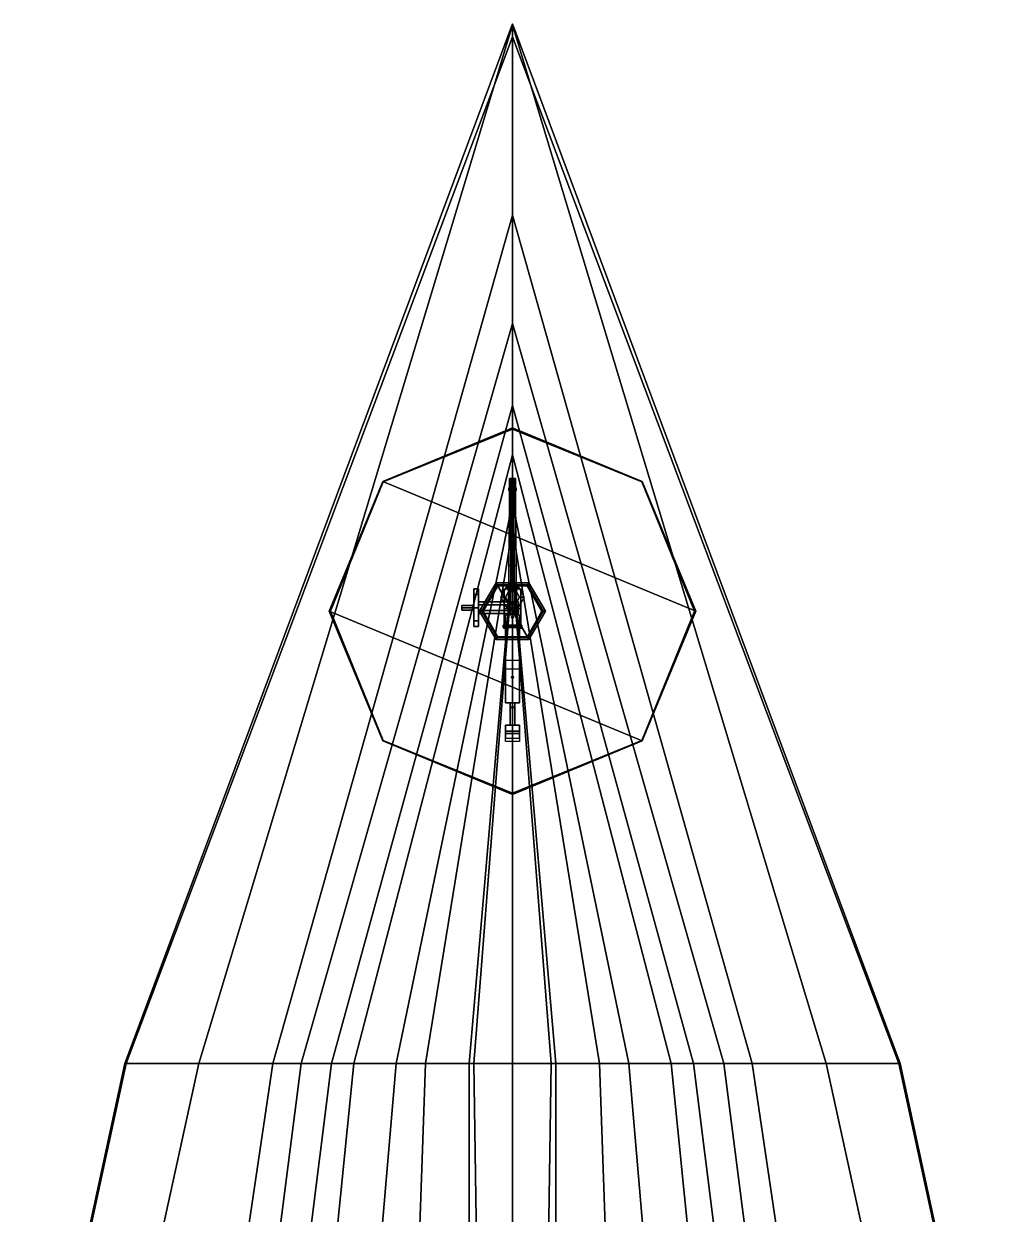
# Model space of a CAD drawing. Header units: millimetres. Extents: x -5 to 5, y -63 to 51.
# Drawn here: x -4.16 to 4.16, y 40.72 to 50.85 of the extents above; entities that cross this region are included whole.
import ezdxf

# ---------------------------------------------------------------- set-up
doc = ezdxf.new("R2010")
doc.units = ezdxf.units.MM
for name, color, linetype in [('gun', 1, 'Continuous'), ('hull2', 7, 'Continuous'), ('railings', 6, 'Continuous'), ('sleeve', 5, 'Continuous'), ('turret', 2, 'Continuous')]:
    doc.layers.add(name, color=color, linetype=linetype)

msp = doc.modelspace()

# ---------------------------------------------------------------- linework, layer by layer
for points in [[(0, 50.85, 6.28), (0, 50.84, 5.78), (-2.67, 42, 3.38), (-3.3, 42, 5.14)], [(0, 50.85, 6.28), (0, 50.85, 6.28), (-3.3, 42, 5.14), (0, 42, 5.14)], [(0, 50.84, 5.78), (0, 49.22, 4.12), (-2.04, 42, 2.69), (-2.67, 42, 3.38)], [(0, 49.22, 4.12), (0, 48.3, 2.99), (-1.8, 42, 2.3), (-2.04, 42, 2.69)], [(0, 48.3, 2.99), (0, 47.6, 1.91), (-1.54, 42, 1.91), (-1.8, 42, 2.3)], [(0, 47.6, 1.91), (0, 47.18, 1.13), (-1.35, 42, 1.57), (-1.54, 42, 1.91)], [(0, 47.41, 5.83), (-1.103, 46.953, 5.77), (-1.103, 46.953, 6), (0, 47.41, 6)], [(1.103, 46.953, 6), (0, 47.41, 6), (-1.103, 46.953, 6), (1.56, 45.85, 6)], [(1.103, 46.953, 5.77), (0, 47.41, 5.83), (0, 47.41, 6), (1.103, 46.953, 6)], [(0, 47.18, 1.13), (0, 46.77, 0.12), (-0.99, 42, 0.6), (-1.35, 42, 1.57)], [(-1.103, 46.953, 5.77), (-1.56, 45.85, 5.63), (-1.56, 45.85, 6), (-1.103, 46.953, 6)], [(1.56, 45.85, 6), (-1.103, 46.953, 6), (-1.56, 45.85, 6), (1.103, 44.747, 6)], [(1.56, 45.85, 5.63), (1.103, 46.953, 5.77), (1.103, 46.953, 6), (1.56, 45.85, 6)], [(0, 46.77, 0.12), (0, 46.55, -0.52), (-0.74, 42, -0.52), (-0.99, 42, 0.6)], [(0, 46.55, -0.52), (0, 46.28, -2.23), (-0.37, 42, -2.23), (-0.74, 42, -0.52)], [(0, 46.28, -2.23), (0, 46.21, -2.78), (-0.33, 42, -2.78), (-0.37, 42, -2.23)], [(0, 46.21, -2.78), (0, 46.21, -2.78), (0, 42, -2.78), (-0.33, 42, -2.78)], [(-0.25, 45.85, 6.08), (-0.125, 46.067, 6.08), (-0.14, 46.092, 6.05), (-0.28, 45.85, 6.05)], [(-0.14, 46.092, 6), (-0.28, 45.85, 6), (-0.28, 45.85, 6.05), (-0.14, 46.092, 6.05)], [(-0.125, 46.067, 6.08), (-0.25, 45.85, 6.08), (-0.25, 45.85, 7.27), (-0.125, 46.067, 7.27)], [(-0.125, 46.067, 6.08), (0.125, 46.067, 6.08), (0.14, 46.092, 6.05), (-0.14, 46.092, 6.05)], [(0.14, 46.092, 6), (-0.14, 46.092, 6), (-0.14, 46.092, 6.05), (0.14, 46.092, 6.05)], [(0.125, 46.067, 6.08), (-0.125, 46.067, 6.08), (-0.125, 46.067, 7.27), (0.125, 46.067, 7.27)], [(0.125, 46.067, 6.08), (0.25, 45.85, 6.08), (0.28, 45.85, 6.05), (0.14, 46.092, 6.05)], [(0.25, 45.85, 6.08), (0.125, 46.067, 6.08), (0.125, 46.067, 7.27), (0.25, 45.85, 7.27)], [(0.28, 45.85, 6), (0.14, 46.092, 6), (0.14, 46.092, 6.05), (0.28, 45.85, 6.05)], [(-1.56, 45.85, 5.63), (-1.103, 44.747, 5.49), (-1.103, 44.747, 6), (-1.56, 45.85, 6)], [(1.103, 44.747, 6), (-1.56, 45.85, 6), (-1.103, 44.747, 6), (0, 44.29, 6)], [(-0.125, 45.633, 6.08), (-0.25, 45.85, 6.08), (-0.28, 45.85, 6.05), (-0.14, 45.608, 6.05)], [(-0.28, 45.85, 6), (-0.14, 45.608, 6), (-0.14, 45.608, 6.05), (-0.28, 45.85, 6.05)], [(-0.25, 45.85, 6.08), (-0.125, 45.633, 6.08), (-0.125, 45.633, 7.27), (-0.25, 45.85, 7.27)], [(0.125, 45.633, 6.08), (0.25, 45.85, 6.08), (0.25, 45.85, 7.27), (0.125, 45.633, 7.27)], [(0.25, 45.85, 6.08), (0.125, 45.633, 6.08), (0.14, 45.608, 6.05), (0.28, 45.85, 6.05)], [(0.14, 45.608, 6), (0.28, 45.85, 6), (0.28, 45.85, 6.05), (0.14, 45.608, 6.05)], [(1.103, 44.747, 5.49), (1.56, 45.85, 5.63), (1.56, 45.85, 6), (1.103, 44.747, 6)], [(0.125, 45.633, 6.08), (-0.125, 45.633, 6.08), (-0.14, 45.608, 6.05), (0.14, 45.608, 6.05)], [(-0.14, 45.608, 6), (0.14, 45.608, 6), (0.14, 45.608, 6.05), (-0.14, 45.608, 6.05)], [(-0.125, 45.633, 6.08), (0.125, 45.633, 6.08), (0.125, 45.633, 7.27), (-0.125, 45.633, 7.27)], [(-1.103, 44.747, 5.49), (0, 44.29, 5.43), (0, 44.29, 6), (-1.103, 44.747, 6)], [(0, 44.29, 5.43), (1.103, 44.747, 5.49), (1.103, 44.747, 6), (0, 44.29, 6)], [(-3.3, 42, 5.14), (-2.67, 42, 3.38), (-3.54, 38.02, 2.71), (-4.16, 38.02, 4.72)], [(0, 42, 5.14), (-3.3, 42, 5.14), (-4.16, 38.02, 4.72), (0, 38.02, 4.72)], [(-2.67, 42, 3.38), (-2.04, 42, 2.69), (-2.63, 38.02, 1.79), (-3.54, 38.02, 2.71)], [(-2.04, 42, 2.69), (-1.8, 42, 2.3), (-2.31, 38.02, 1.29), (-2.63, 38.02, 1.79)], [(-1.8, 42, 2.3), (-1.54, 42, 1.91), (-2.04, 38.02, 0.72), (-2.31, 38.02, 1.29)], [(-1.54, 42, 1.91), (-1.35, 42, 1.57), (-1.75, 38.02, 0.05), (-2.04, 38.02, 0.72)], [(-1.35, 42, 1.57), (-0.99, 42, 0.6), (-1.33, 38.02, -0.99), (-1.75, 38.02, 0.05)], [(-0.99, 42, 0.6), (-0.74, 42, -0.52), (-0.88, 38.02, -2.05), (-1.33, 38.02, -0.99)], [(-0.74, 42, -0.52), (-0.37, 42, -2.23), (-0.37, 38.02, -2.65), (-0.88, 38.02, -2.05)], [(-0.37, 42, -2.23), (-0.33, 42, -2.78), (-0.27, 38.02, -2.78), (-0.37, 38.02, -2.65)], [(-0.33, 42, -2.78), (0, 42, -2.78), (0, 38.02, -2.78), (-0.27, 38.02, -2.78)]]:
    msp.add_3dface(points)
at = {"layer": 'gun'}
for points in [[(-0.025, 46.98, 7.64), (-0.013, 46.98, 7.618), (-0.013, 46.79, 7.618), (-0.025, 46.79, 7.64)], [(0.012, 46.98, 7.618), (-0.013, 46.98, 7.618), (-0.025, 46.98, 7.64), (0.025, 46.98, 7.64)], [(-0.013, 46.98, 7.662), (-0.025, 46.98, 7.64), (-0.025, 46.79, 7.64), (-0.013, 46.79, 7.662)], [(0.025, 46.98, 7.64), (-0.025, 46.98, 7.64), (-0.013, 46.98, 7.662), (0.012, 46.98, 7.662)], [(0.012, 46.98, 7.662), (-0.013, 46.98, 7.662), (-0.013, 46.79, 7.662), (0.012, 46.79, 7.662)], [(-0.013, 46.98, 7.618), (0.012, 46.98, 7.618), (0.012, 46.79, 7.618), (-0.013, 46.79, 7.618)], [(0.012, 46.98, 7.618), (0.025, 46.98, 7.64), (0.025, 46.79, 7.64), (0.012, 46.79, 7.618)], [(0.025, 46.98, 7.64), (0.012, 46.98, 7.662), (0.012, 46.79, 7.662), (0.025, 46.79, 7.64)], [(-0.03, 46.9, 7.64), (-0.015, 46.9, 7.614), (-0.015, 46.875, 7.614), (-0.03, 46.875, 7.64)], [(0.015, 46.9, 7.614), (-0.015, 46.9, 7.614), (-0.03, 46.9, 7.64), (0.03, 46.9, 7.64)], [(-0.015, 46.9, 7.666), (-0.03, 46.9, 7.64), (-0.03, 46.875, 7.64), (-0.015, 46.875, 7.666)], [(0.03, 46.9, 7.64), (-0.03, 46.9, 7.64), (-0.015, 46.9, 7.666), (0.015, 46.9, 7.666)], [(0.03, 46.875, 7.64), (-0.03, 46.875, 7.64), (-0.015, 46.875, 7.614), (0.015, 46.875, 7.614)], [(0.015, 46.875, 7.666), (-0.015, 46.875, 7.666), (-0.03, 46.875, 7.64), (0.03, 46.875, 7.64)], [(0.015, 46.9, 7.666), (-0.015, 46.9, 7.666), (-0.015, 46.875, 7.666), (0.015, 46.875, 7.666)], [(-0.015, 46.9, 7.614), (0.015, 46.9, 7.614), (0.015, 46.875, 7.614), (-0.015, 46.875, 7.614)], [(0.015, 46.9, 7.614), (0.03, 46.9, 7.64), (0.03, 46.875, 7.64), (0.015, 46.875, 7.614)], [(0.03, 46.9, 7.64), (0.015, 46.9, 7.666), (0.015, 46.875, 7.666), (0.03, 46.875, 7.64)], [(-0.015, 46.24, 7.614), (-0.03, 46.24, 7.64), (-0.025, 46.79, 7.64), (-0.013, 46.79, 7.618)], [(-0.03, 46.24, 7.64), (-0.015, 46.24, 7.666), (-0.013, 46.79, 7.662), (-0.025, 46.79, 7.64)], [(-0.015, 46.24, 7.666), (0.015, 46.24, 7.666), (0.012, 46.79, 7.662), (-0.013, 46.79, 7.662)], [(0.015, 46.24, 7.614), (-0.015, 46.24, 7.614), (-0.013, 46.79, 7.618), (0.012, 46.79, 7.618)], [(0.03, 46.24, 7.64), (0.015, 46.24, 7.614), (0.012, 46.79, 7.618), (0.025, 46.79, 7.64)], [(0.015, 46.24, 7.666), (0.03, 46.24, 7.64), (0.025, 46.79, 7.64), (0.012, 46.79, 7.662)], [(-0.03, 46.24, 7.64), (-0.015, 46.24, 7.614), (-0.018, 45.82, 7.61), (-0.035, 45.82, 7.64)], [(-0.015, 46.24, 7.666), (-0.03, 46.24, 7.64), (-0.035, 45.82, 7.64), (-0.018, 45.82, 7.67)], [(0.015, 46.24, 7.666), (-0.015, 46.24, 7.666), (-0.018, 45.82, 7.67), (0.017, 45.82, 7.67)], [(-0.015, 46.24, 7.614), (0.015, 46.24, 7.614), (0.017, 45.82, 7.61), (-0.018, 45.82, 7.61)], [(0.015, 46.24, 7.614), (0.03, 46.24, 7.64), (0.035, 45.82, 7.64), (0.017, 45.82, 7.61)], [(0.03, 46.24, 7.64), (0.015, 46.24, 7.666), (0.017, 45.82, 7.67), (0.035, 45.82, 7.64)]]:
    msp.add_3dface(points, dxfattribs=at)
at = {"layer": 'hull2'}
for points in [[(0, 50.85, 6.28), (0, 50.84, 5.78), (2.67, 42, 3.38), (3.3, 42, 5.14)], [(0, 50.85, 6.28), (0, 50.85, 6.28), (3.3, 42, 5.14), (0, 42, 5.14)], [(0, 50.84, 5.78), (0, 49.22, 4.12), (2.04, 42, 2.69), (2.67, 42, 3.38)], [(0, 49.22, 4.12), (0, 48.3, 2.99), (1.8, 42, 2.3), (2.04, 42, 2.69)], [(0, 48.3, 2.99), (0, 47.6, 1.91), (1.54, 42, 1.91), (1.8, 42, 2.3)], [(0, 47.6, 1.91), (0, 47.18, 1.13), (1.35, 42, 1.57), (1.54, 42, 1.91)], [(0, 47.18, 1.13), (0, 46.77, 0.12), (0.99, 42, 0.6), (1.35, 42, 1.57)], [(0, 46.77, 0.12), (0, 46.55, -0.52), (0.74, 42, -0.52), (0.99, 42, 0.6)], [(0, 46.55, -0.52), (0, 46.28, -2.23), (0.37, 42, -2.23), (0.74, 42, -0.52)], [(0, 46.28, -2.23), (0, 46.21, -2.78), (0.33, 42, -2.78), (0.37, 42, -2.23)], [(0, 46.21, -2.78), (0, 46.21, -2.78), (0, 42, -2.78), (0.33, 42, -2.78)], [(0.33, 42, -2.78), (0, 42, -2.78), (0, 38.02, -2.78), (0.27, 38.02, -2.78)], [(0, 42, 5.14), (3.3, 42, 5.14), (4.16, 38.02, 4.72), (0, 38.02, 4.72)], [(0.37, 42, -2.23), (0.33, 42, -2.78), (0.27, 38.02, -2.78), (0.37, 38.02, -2.65)], [(0.74, 42, -0.52), (0.37, 42, -2.23), (0.37, 38.02, -2.65), (0.88, 38.02, -2.05)], [(0.99, 42, 0.6), (0.74, 42, -0.52), (0.88, 38.02, -2.05), (1.33, 38.02, -0.99)], [(1.35, 42, 1.57), (0.99, 42, 0.6), (1.33, 38.02, -0.99), (1.75, 38.02, 0.05)], [(1.54, 42, 1.91), (1.35, 42, 1.57), (1.75, 38.02, 0.05), (2.04, 38.02, 0.72)], [(1.8, 42, 2.3), (1.54, 42, 1.91), (2.04, 38.02, 0.72), (2.31, 38.02, 1.29)], [(2.04, 42, 2.69), (1.8, 42, 2.3), (2.31, 38.02, 1.29), (2.63, 38.02, 1.79)], [(2.67, 42, 3.38), (2.04, 42, 2.69), (2.63, 38.02, 1.79), (3.54, 38.02, 2.71)], [(3.3, 42, 5.14), (2.67, 42, 3.38), (3.54, 38.02, 2.71), (4.16, 38.02, 4.72)]]:
    msp.add_3dface(points, dxfattribs=at)
at = {"layer": 'railings'}
for points in [[(-3.29, 42, 5.14), (0, 50.74, 6.26), (0, 50.74, 7.12), (-3.29, 42, 6.17)], [(-3.29, 42, 6.17), (0, 50.74, 7.12), (0, 50.74, 6.26), (-3.29, 42, 5.14)], [(3.29, 42, 6.17), (0, 50.74, 7.12), (0, 50.74, 6.26), (3.29, 42, 5.14)], [(3.29, 42, 5.14), (0, 50.74, 6.26), (0, 50.74, 7.12), (3.29, 42, 6.17)], [(-1.1, 46.95, 6), (0, 47.4, 6), (0, 47.4, 7.04), (-1.1, 46.95, 7.04)], [(-1.1, 46.95, 7.04), (0, 47.4, 7.04), (0, 47.4, 6), (-1.1, 46.95, 6)], [(1.1, 46.95, 7.04), (0, 47.4, 7.04), (0, 47.4, 6), (1.1, 46.95, 6)], [(1.1, 46.95, 6), (0, 47.4, 6), (0, 47.4, 7.04), (1.1, 46.95, 7.04)], [(-1.55, 45.85, 6), (-1.1, 46.95, 6), (-1.1, 46.95, 7.04), (-1.55, 45.85, 7.04)], [(-1.55, 45.85, 7.04), (-1.1, 46.95, 7.04), (-1.1, 46.95, 6), (-1.55, 45.85, 6)], [(1.55, 45.85, 6), (1.1, 46.95, 6), (1.1, 46.95, 7.04), (1.55, 45.85, 7.04)], [(1.55, 45.85, 7.04), (1.1, 46.95, 7.04), (1.1, 46.95, 6), (1.55, 45.85, 6)], [(-1.1, 44.75, 7.04), (-1.55, 45.85, 7.04), (-1.55, 45.85, 6), (-1.1, 44.75, 6)], [(-1.1, 44.75, 6), (-1.55, 45.85, 6), (-1.55, 45.85, 7.04), (-1.1, 44.75, 7.04)], [(1.1, 44.75, 7.04), (1.55, 45.85, 7.04), (1.55, 45.85, 6), (1.1, 44.75, 6)], [(1.1, 44.75, 6), (1.55, 45.85, 6), (1.55, 45.85, 7.04), (1.1, 44.75, 7.04)], [(0, 44.3, 6), (-1.1, 44.75, 6), (-1.1, 44.75, 7.04), (0, 44.3, 7.04)], [(0, 44.3, 7.04), (-1.1, 44.75, 7.04), (-1.1, 44.75, 6), (0, 44.3, 6)], [(0, 44.3, 7.04), (1.1, 44.75, 7.04), (1.1, 44.75, 6), (0, 44.3, 6)], [(0, 44.3, 6), (1.1, 44.75, 6), (1.1, 44.75, 7.04), (0, 44.3, 7.04)], [(-4.15, 38.02, 4.72), (-3.29, 42, 5.14), (-3.29, 42, 6.17), (-4.15, 38.02, 5.81)], [(-4.15, 38.02, 5.81), (-3.29, 42, 6.17), (-3.29, 42, 5.14), (-4.15, 38.02, 4.72)], [(4.15, 38.02, 5.81), (3.29, 42, 6.17), (3.29, 42, 5.14), (4.15, 38.02, 4.72)], [(4.15, 38.02, 4.72), (3.29, 42, 5.14), (3.29, 42, 6.17), (4.15, 38.02, 5.81)]]:
    msp.add_3dface(points, dxfattribs=at)
at = {"layer": 'sleeve'}
for points in [[(-0.06, 45.82, 7.67), (-0.06, 45.73, 7.71), (0.06, 45.73, 7.71), (0.06, 45.82, 7.67)], [(0.06, 45.82, 7.61), (0.06, 45.73, 7.56), (-0.06, 45.73, 7.56), (-0.06, 45.82, 7.61)], [(-0.06, 45.82, 7.61), (-0.06, 45.73, 7.56), (-0.06, 45.73, 7.71), (-0.06, 45.82, 7.67)], [(0.06, 45.82, 7.67), (0.06, 45.82, 7.61), (-0.06, 45.82, 7.61), (-0.06, 45.82, 7.67)], [(0, 45.81, 7.67), (-0.01, 45.8, 7.67), (-0.01, 45.8, 7.81), (0, 45.81, 7.81)], [(-0.01, 45.8, 7.81), (0, 45.79, 7.81), (0.01, 45.8, 7.81), (0, 45.81, 7.81)], [(-0.01, 45.8, 7.67), (0, 45.79, 7.68), (0, 45.79, 7.81), (-0.01, 45.8, 7.81)], [(0.01, 45.8, 7.67), (0, 45.81, 7.67), (0, 45.81, 7.81), (0.01, 45.8, 7.81)], [(0, 45.79, 7.68), (0.01, 45.8, 7.67), (0.01, 45.8, 7.81), (0, 45.79, 7.81)], [(0.06, 45.73, 7.71), (0.06, 45.73, 7.56), (0.06, 45.82, 7.61), (0.06, 45.82, 7.67)], [(0.08, 45.73, 7.64), (0.08, 45.72, 7.63), (-0.08, 45.72, 7.63), (-0.08, 45.73, 7.64)], [(0.08, 45.72, 7.65), (0.08, 45.73, 7.64), (-0.08, 45.73, 7.64), (-0.08, 45.72, 7.65)], [(-0.08, 45.71, 7.64), (-0.08, 45.72, 7.65), (-0.08, 45.73, 7.64), (-0.08, 45.72, 7.63)], [(0.08, 45.72, 7.63), (0.08, 45.71, 7.64), (-0.08, 45.71, 7.64), (-0.08, 45.72, 7.63)], [(0.08, 45.71, 7.64), (0.08, 45.72, 7.65), (-0.08, 45.72, 7.65), (-0.08, 45.71, 7.64)], [(-0.06, 45.73, 7.71), (-0.06, 45.07, 7.71), (0.06, 45.07, 7.71), (0.06, 45.73, 7.71)], [(0.06, 45.73, 7.56), (0.06, 45.07, 7.56), (-0.06, 45.07, 7.56), (-0.06, 45.73, 7.56)], [(-0.06, 45.73, 7.56), (-0.06, 45.07, 7.56), (-0.06, 45.07, 7.71), (-0.06, 45.73, 7.71)], [(0.06, 45.07, 7.71), (0.06, 45.07, 7.56), (0.06, 45.73, 7.56), (0.06, 45.73, 7.71)], [(0.08, 45.72, 7.63), (0.08, 45.73, 7.64), (0.08, 45.72, 7.65), (0.08, 45.71, 7.64)], [(-0.06, 45.43, 7.71), (-0.06, 45.36, 7.83), (0.06, 45.36, 7.83), (0.06, 45.43, 7.71)], [(-0.01, 45.29, 7.88), (0, 45.28, 7.88), (0.01, 45.29, 7.88), (0, 45.3, 7.88)], [(0, 45.3, 7.71), (-0.01, 45.29, 7.71), (-0.01, 45.29, 7.88), (0, 45.3, 7.88)], [(0.01, 45.29, 7.71), (0, 45.3, 7.71), (0, 45.3, 7.88), (0.01, 45.29, 7.88)], [(-0.01, 45.29, 7.71), (0, 45.28, 7.71), (0, 45.28, 7.88), (-0.01, 45.29, 7.88)], [(0, 45.28, 7.71), (0.01, 45.29, 7.71), (0.01, 45.29, 7.88), (0, 45.28, 7.88)], [(-0.06, 45.07, 7.71), (-0.06, 45.07, 7.56), (0.06, 45.07, 7.56), (0.06, 45.07, 7.71)], [(-0.02, 45.07, 7.63), (0, 45.07, 7.61), (0, 44.88, 7.61), (-0.02, 44.88, 7.63)], [(0, 45.07, 7.65), (-0.02, 45.07, 7.63), (-0.02, 44.88, 7.63), (0, 44.88, 7.65)], [(-0.01, 45.03, 7.76), (0, 45.02, 7.76), (0.01, 45.03, 7.76), (0, 45.04, 7.76)], [(0, 45.04, 7.56), (0.01, 45.03, 7.56), (0, 45.02, 7.56), (-0.01, 45.03, 7.56)], [(0, 45.04, 7.56), (-0.01, 45.03, 7.56), (-0.01, 45.03, 7.76), (0, 45.04, 7.76)], [(-0.01, 45.03, 7.56), (0, 45.02, 7.56), (0, 45.02, 7.76), (-0.01, 45.03, 7.76)], [(0, 45.07, 7.61), (0.02, 45.07, 7.63), (0.02, 44.88, 7.63), (0, 44.88, 7.61)], [(0.02, 45.07, 7.63), (0, 45.07, 7.65), (0, 44.88, 7.65), (0.02, 44.88, 7.63)], [(0.01, 45.03, 7.56), (0, 45.04, 7.56), (0, 45.04, 7.76), (0.01, 45.03, 7.76)], [(0, 45.02, 7.56), (0.01, 45.03, 7.56), (0.01, 45.03, 7.76), (0, 45.02, 7.76)], [(-0.06, 44.88, 7.58), (-0.06, 44.83, 7.51), (0.06, 44.83, 7.51), (0.06, 44.88, 7.58)], [(-0.06, 44.81, 7.73), (-0.06, 44.88, 7.66), (0.06, 44.88, 7.66), (0.06, 44.81, 7.73)], [(-0.06, 44.88, 7.66), (-0.06, 44.88, 7.58), (0.06, 44.88, 7.58), (0.06, 44.88, 7.66)], [(-0.06, 44.83, 7.51), (-0.06, 44.77, 7.48), (0.06, 44.77, 7.48), (0.06, 44.83, 7.51)], [(-0.06, 44.74, 7.73), (-0.06, 44.81, 7.73), (0.06, 44.81, 7.73), (0.06, 44.74, 7.73)]]:
    msp.add_3dface(points, dxfattribs=at)
at = {"layer": 'turret'}
for points in [[(-0.33, 45.767, 7.237), (-0.33, 46.04, 7.35), (-0.33, 45.993, 7.237), (-0.33, 45.88, 7.19)], [(-0.33, 45.72, 7.35), (-0.33, 45.993, 7.463), (-0.33, 46.04, 7.35), (-0.33, 45.767, 7.237)], [(-0.29, 46.04, 7.35), (-0.29, 45.993, 7.237), (-0.33, 45.993, 7.237), (-0.33, 46.04, 7.35)], [(-0.29, 45.993, 7.463), (-0.29, 46.04, 7.35), (-0.33, 46.04, 7.35), (-0.33, 45.993, 7.463)], [(-0.29, 45.88, 7.19), (-0.29, 45.993, 7.237), (-0.29, 46.04, 7.35), (-0.29, 45.767, 7.237)], [(-0.29, 45.767, 7.237), (-0.29, 46.04, 7.35), (-0.29, 45.993, 7.463), (-0.29, 45.72, 7.35)], [(-0.26, 45.85, 7.31), (-0.13, 45.625, 7.31), (0.13, 45.625, 7.31), (-0.13, 46.075, 7.31)], [(-0.13, 45.625, 7.27), (-0.26, 45.85, 7.27), (-0.13, 46.075, 7.27), (0.13, 45.625, 7.27)], [(-0.13, 46.075, 7.27), (-0.26, 45.85, 7.27), (-0.26, 45.85, 7.31), (-0.13, 46.075, 7.31)], [(-0.13, 46.075, 7.31), (0.13, 45.625, 7.31), (0.26, 45.85, 7.31), (0.13, 46.075, 7.31)], [(0.13, 45.625, 7.27), (-0.13, 46.075, 7.27), (0.13, 46.075, 7.27), (0.26, 45.85, 7.27)], [(0.13, 46.075, 7.27), (-0.13, 46.075, 7.27), (-0.13, 46.075, 7.31), (0.13, 46.075, 7.31)], [(-0.05, 46.057, 7.31), (-0.1, 45.97, 7.31), (-0.1, 45.97, 7.4), (-0.05, 46.057, 7.4)], [(-0.06, 45.97, 7.44), (-0.03, 46.022, 7.44), (-0.05, 46.057, 7.4), (-0.1, 45.97, 7.4)], [(-0.07, 45.87, 7.46), (-0.07, 46.04, 7.46), (-0.07, 46.04, 7.49), (-0.07, 45.89, 7.53)], [(-0.07, 45.87, 7.46), (-0.07, 46.04, 7.46), (0.07, 46.04, 7.46), (0.07, 45.87, 7.46)], [(-0.03, 46.022, 7.44), (-0.06, 45.97, 7.44), (-0.06, 45.97, 7.46), (-0.03, 46.022, 7.46)], [(0.05, 46.057, 7.31), (-0.05, 46.057, 7.31), (-0.05, 46.057, 7.4), (0.05, 46.057, 7.4)], [(-0.03, 46.022, 7.44), (0.03, 46.022, 7.44), (0.05, 46.057, 7.4), (-0.05, 46.057, 7.4)], [(0.03, 46.022, 7.44), (-0.03, 46.022, 7.44), (-0.03, 46.022, 7.46), (0.03, 46.022, 7.46)], [(0.03, 46.022, 7.44), (0.06, 45.97, 7.44), (0.1, 45.97, 7.4), (0.05, 46.057, 7.4)], [(0.06, 45.97, 7.44), (0.03, 46.022, 7.44), (0.03, 46.022, 7.46), (0.06, 45.97, 7.46)], [(0.1, 45.97, 7.31), (0.05, 46.057, 7.31), (0.05, 46.057, 7.4), (0.1, 45.97, 7.4)], [(0.07, 45.87, 7.46), (0.07, 46.04, 7.46), (0.07, 46.04, 7.49), (0.07, 45.89, 7.53)], [(0.26, 45.85, 7.27), (0.13, 46.075, 7.27), (0.13, 46.075, 7.31), (0.26, 45.85, 7.31)], [(-0.33, 45.767, 7.463), (-0.33, 45.88, 7.51), (-0.33, 45.993, 7.463), (-0.33, 45.72, 7.35)], [(-0.29, 45.993, 7.237), (-0.29, 45.88, 7.19), (-0.33, 45.88, 7.19), (-0.33, 45.993, 7.237)], [(-0.29, 45.88, 7.51), (-0.29, 45.993, 7.463), (-0.33, 45.993, 7.463), (-0.33, 45.88, 7.51)], [(-0.29, 45.72, 7.35), (-0.29, 45.993, 7.463), (-0.29, 45.88, 7.51), (-0.29, 45.767, 7.463)], [(0.05, 45.93, 7.35), (0.05, 45.905, 7.307), (-0.29, 45.905, 7.307), (-0.29, 45.93, 7.35)], [(0.05, 45.905, 7.393), (0.05, 45.93, 7.35), (-0.29, 45.93, 7.35), (-0.29, 45.905, 7.393)], [(0.05, 45.905, 7.307), (0.05, 45.855, 7.307), (-0.29, 45.855, 7.307), (-0.29, 45.905, 7.307)], [(0.05, 45.855, 7.393), (0.05, 45.905, 7.393), (-0.29, 45.905, 7.393), (-0.29, 45.855, 7.393)], [(-0.1, 45.97, 7.31), (-0.05, 45.883, 7.31), (-0.05, 45.883, 7.4), (-0.1, 45.97, 7.4)], [(-0.03, 45.918, 7.44), (-0.06, 45.97, 7.44), (-0.1, 45.97, 7.4), (-0.05, 45.883, 7.4)], [(-0.06, 45.97, 7.44), (-0.03, 45.918, 7.44), (-0.03, 45.918, 7.46), (-0.06, 45.97, 7.46)], [(0.03, 45.918, 7.44), (-0.03, 45.918, 7.44), (-0.05, 45.883, 7.4), (0.05, 45.883, 7.4)], [(-0.03, 45.918, 7.44), (0.03, 45.918, 7.44), (0.03, 45.918, 7.46), (-0.03, 45.918, 7.46)], [(0.03, 45.918, 7.44), (0.06, 45.97, 7.44), (0.06, 45.97, 7.46), (0.03, 45.918, 7.46)], [(0.06, 45.97, 7.44), (0.03, 45.918, 7.44), (0.05, 45.883, 7.4), (0.1, 45.97, 7.4)], [(0.05, 45.883, 7.31), (0.1, 45.97, 7.31), (0.1, 45.97, 7.4), (0.05, 45.883, 7.4)], [(0.05, 45.905, 7.307), (0.05, 45.93, 7.35), (0.05, 45.905, 7.393), (0.05, 45.855, 7.307)], [(0.05, 45.855, 7.307), (0.05, 45.905, 7.393), (0.05, 45.855, 7.393), (0.05, 45.83, 7.35)], [(-0.43, 45.86, 7.47), (-0.43, 45.88, 7.49), (-0.43, 45.9, 7.47), (-0.43, 45.88, 7.45)], [(-0.33, 45.9, 7.47), (-0.33, 45.88, 7.45), (-0.43, 45.88, 7.45), (-0.43, 45.9, 7.47)], [(-0.33, 45.88, 7.49), (-0.33, 45.9, 7.47), (-0.43, 45.9, 7.47), (-0.43, 45.88, 7.49)], [(-0.33, 45.88, 7.45), (-0.33, 45.86, 7.47), (-0.43, 45.86, 7.47), (-0.43, 45.88, 7.45)], [(-0.33, 45.86, 7.47), (-0.33, 45.88, 7.49), (-0.43, 45.88, 7.49), (-0.43, 45.86, 7.47)], [(-0.29, 45.88, 7.19), (-0.29, 45.767, 7.237), (-0.33, 45.767, 7.237), (-0.33, 45.88, 7.19)], [(-0.29, 45.767, 7.463), (-0.29, 45.88, 7.51), (-0.33, 45.88, 7.51), (-0.33, 45.767, 7.463)], [(0.05, 45.855, 7.307), (0.05, 45.83, 7.35), (-0.29, 45.83, 7.35), (-0.29, 45.855, 7.307)], [(0.05, 45.83, 7.35), (0.05, 45.855, 7.393), (-0.29, 45.855, 7.393), (-0.29, 45.83, 7.35)], [(-0.26, 45.85, 7.27), (-0.13, 45.625, 7.27), (-0.13, 45.625, 7.31), (-0.26, 45.85, 7.31)], [(-0.07, 45.81, 7.5), (-0.07, 45.87, 7.46), (-0.07, 45.89, 7.53), (-0.07, 45.85, 7.55)], [(-0.07, 45.77, 7.55), (-0.07, 45.81, 7.5), (-0.07, 45.85, 7.55), (-0.07, 45.82, 7.62)], [(-0.07, 45.77, 7.61), (-0.07, 45.77, 7.55), (-0.07, 45.82, 7.62), (-0.07, 45.77, 7.64)], [(-0.05, 45.883, 7.31), (0.05, 45.883, 7.31), (0.05, 45.883, 7.4), (-0.05, 45.883, 7.4)], [(0.07, 45.81, 7.5), (0.07, 45.87, 7.46), (0.07, 45.89, 7.53), (0.07, 45.85, 7.55)], [(0.07, 45.77, 7.55), (0.07, 45.81, 7.5), (0.07, 45.85, 7.55), (0.07, 45.82, 7.62)], [(0.07, 45.77, 7.61), (0.07, 45.77, 7.55), (0.07, 45.82, 7.62), (0.07, 45.77, 7.64)], [(0.13, 45.625, 7.27), (0.26, 45.85, 7.27), (0.26, 45.85, 7.31), (0.13, 45.625, 7.31)], [(-0.29, 45.767, 7.237), (-0.29, 45.72, 7.35), (-0.33, 45.72, 7.35), (-0.33, 45.767, 7.237)], [(-0.29, 45.72, 7.35), (-0.29, 45.767, 7.463), (-0.33, 45.767, 7.463), (-0.33, 45.72, 7.35)], [(-0.07, 45.7, 7.62), (-0.07, 45.77, 7.61), (-0.07, 45.77, 7.64), (-0.07, 45.72, 7.67)], [(0.07, 45.7, 7.62), (0.07, 45.77, 7.61), (0.07, 45.77, 7.64), (0.07, 45.72, 7.67)], [(-0.13, 45.625, 7.27), (0.13, 45.625, 7.27), (0.13, 45.625, 7.31), (-0.13, 45.625, 7.31)]]:
    msp.add_3dface(points, dxfattribs=at)

doc.saveas('drawing.dxf')
